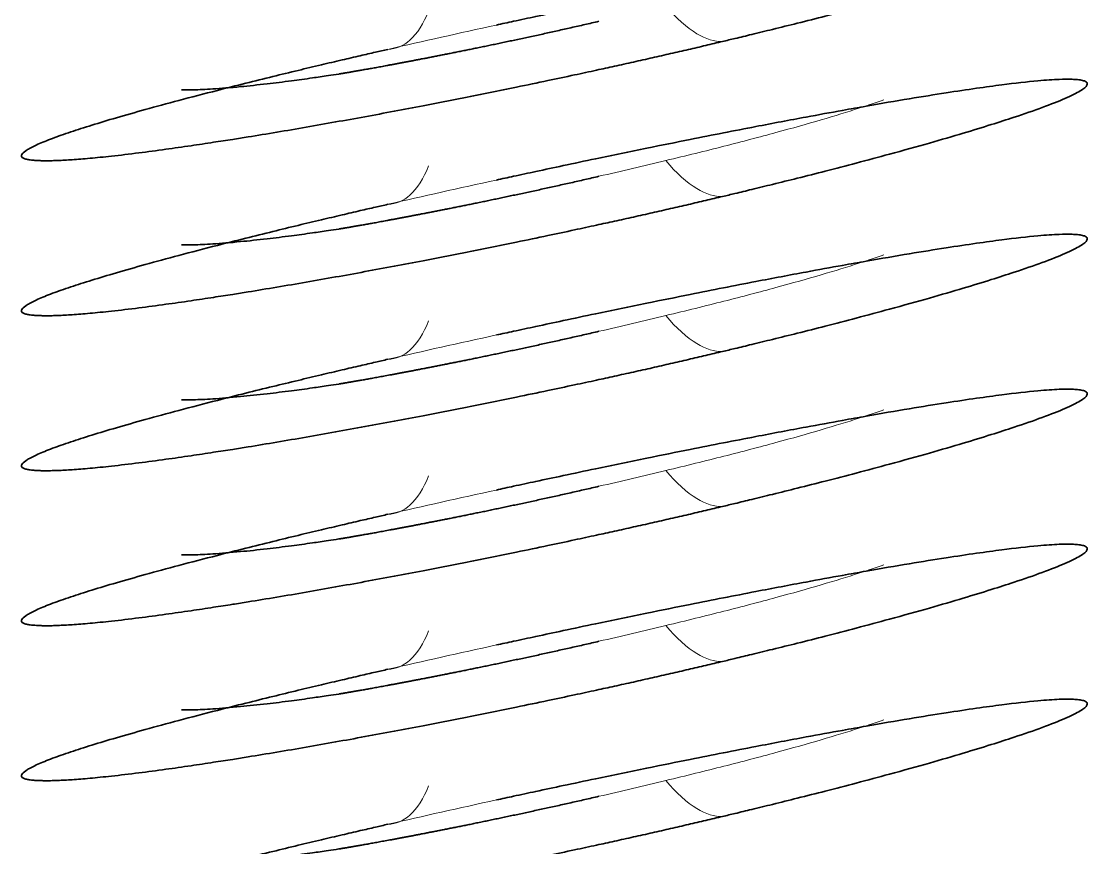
# Model space of a CAD drawing. Header units: inches. Extents: x -1096 to 3103, y -191 to 3207.
# Drawn here: x 1782.346 to 1783.921, y 3179.882 to 3181.102 of the extents above; entities that cross this region are included whole.
import ezdxf

# ---------------------------------------------------------------- set-up
doc = ezdxf.new("R2010")
doc.units = ezdxf.units.IN

msp = doc.modelspace()

# ---------------------------------------------------------------- linework, layer by layer
at = {"lineweight": 35}
for points, knots in [([(1783.382, 3181.0724), (1783.3881, 3181.0739), (1783.4025, 3181.0773), (1783.4272, 3181.0833), (1783.4581, 3181.0908), (1783.4945, 3181.0999), (1783.536, 3181.1104), (1783.5817, 3181.1223), (1783.6338, 3181.1362), (1783.6872, 3181.1511), (1783.7371, 3181.1656), (1783.7784, 3181.1783), (1783.8184, 3181.1912), (1783.8565, 3181.2044), (1783.8899, 3181.2176), (1783.9087, 3181.2269), (1783.9194, 3181.2345), (1783.922, 3181.2392), (1783.9183, 3181.2426), (1783.9125, 3181.2443), (1783.9049, 3181.2452), (1783.8947, 3181.2458), (1783.8778, 3181.2456), (1783.8459, 3181.2433), (1783.8039, 3181.2386), (1783.7569, 3181.2323), (1783.7116, 3181.2255), (1783.6574, 3181.2168), (1783.6052, 3181.2078), (1783.5538, 3181.1986), (1783.5001, 3181.1888), (1783.4256, 3181.1747), (1783.3464, 3181.1592), (1783.2669, 3181.1431), (1783.2039, 3181.1301), (1783.1491, 3181.1185), (1783.1086, 3181.1099), (1783.0757, 3181.1028), (1783.0563, 3181.0986), (1783.0478, 3181.0967)], [0, 0, 0, 0, 0.00838, 0.019828, 0.034311, 0.051779, 0.07223, 0.095696, 0.122213, 0.156817, 0.188919, 0.218495, 0.245511, 0.285003, 0.326851, 0.370915, 0.392493, 0.433838, 0.457227, 0.478268, 0.49699, 0.512576, 0.538783, 0.575717, 0.623427, 0.651319, 0.681697, 0.714579, 0.749997, 0.768411, 0.795415, 0.831012, 0.875167, 0.903589, 0.936491, 0.95725, 0.97475, 0.989001, 1, 1, 1, 1]), ([(1783.1994, 3181.1022), (1783.1959, 3181.1014), (1783.1889, 3181.0998), (1783.1785, 3181.0974), (1783.1683, 3181.095), (1783.1581, 3181.0928), (1783.1481, 3181.0905), (1783.1382, 3181.0883), (1783.1285, 3181.0861), (1783.1188, 3181.084), (1783.1094, 3181.0819), (1783.1, 3181.0799), (1783.0908, 3181.0779), (1783.0818, 3181.076), (1783.0729, 3181.0741), (1783.0641, 3181.0722), (1783.0555, 3181.0704), (1783.0471, 3181.0686), (1783.0388, 3181.0669), (1783.0307, 3181.0652), (1783.0227, 3181.0636), (1783.0148, 3181.062), (1783.0072, 3181.0604), (1782.9997, 3181.0589), (1782.9923, 3181.0574), (1782.9851, 3181.0559), (1782.978, 3181.0545), (1782.9711, 3181.0532), (1782.9644, 3181.0518), (1782.9578, 3181.0505), (1782.9514, 3181.0493), (1782.9451, 3181.048), (1782.939, 3181.0469), (1782.933, 3181.0457), (1782.9272, 3181.0446), (1782.9216, 3181.0435), (1782.916, 3181.0425), (1782.9107, 3181.0414), (1782.9055, 3181.0405), (1782.9004, 3181.0395), (1782.8955, 3181.0386), (1782.8907, 3181.0377), (1782.8861, 3181.0368), (1782.8816, 3181.036), (1782.8773, 3181.0352), (1782.8731, 3181.0345), (1782.8691, 3181.0337), (1782.8652, 3181.033), (1782.8614, 3181.0323), (1782.8578, 3181.0317), (1782.8543, 3181.0311), (1782.8509, 3181.0305), (1782.8477, 3181.0299), (1782.8446, 3181.0294), (1782.8417, 3181.0288), (1782.8389, 3181.0284), (1782.8362, 3181.0279), (1782.8336, 3181.0274), (1782.8312, 3181.027), (1782.8289, 3181.0266), (1782.8267, 3181.0263), (1782.8247, 3181.0259), (1782.8228, 3181.0256), (1782.821, 3181.0253), (1782.8193, 3181.025), (1782.8178, 3181.0248), (1782.8163, 3181.0246), (1782.8102, 3181.0236), (1782.7966, 3181.0215), (1782.773, 3181.0181), (1782.7423, 3181.0139), (1782.7061, 3181.0094), (1782.6657, 3181.0051), (1782.6288, 3181.0022), (1782.6004, 3181.0008), (1782.5877, 3181.0009), (1782.5828, 3181.001), (1782.5828, 3181.001)], [0, 0, 0, 0, 0.013064, 0.025952, 0.038665, 0.051206, 0.063574, 0.075773, 0.087801, 0.099661, 0.111352, 0.122875, 0.13423, 0.145418, 0.156439, 0.167292, 0.177978, 0.188497, 0.198849, 0.209034, 0.219051, 0.228901, 0.238583, 0.248097, 0.257443, 0.26662, 0.275628, 0.284468, 0.293138, 0.301638, 0.309968, 0.318128, 0.326118, 0.333936, 0.341584, 0.34906, 0.356365, 0.363498, 0.370459, 0.377248, 0.383864, 0.390308, 0.396578, 0.402676, 0.408601, 0.414353, 0.419931, 0.425336, 0.430567, 0.435624, 0.440507, 0.445217, 0.449752, 0.454114, 0.458301, 0.462314, 0.466153, 0.469818, 0.473308, 0.476624, 0.479766, 0.482733, 0.485526, 0.488145, 0.490589, 0.492859, 0.494955, 0.496876, 0.51988, 0.556391, 0.606312, 0.669486, 0.745734, 0.841898, 0.92668, 0.999992, 1, 1, 1, 1]), ([(1783.2221, 3181.0358), (1783.2269, 3181.0368), (1783.2363, 3181.0389), (1783.2504, 3181.0421), (1783.2644, 3181.0452), (1783.2782, 3181.0483), (1783.2917, 3181.0514), (1783.3052, 3181.0545), (1783.3184, 3181.0575), (1783.3315, 3181.0605), (1783.3444, 3181.0635), (1783.3571, 3181.0665), (1783.3696, 3181.0695), (1783.3779, 3181.0714), (1783.382, 3181.0724)], [0, 0, 0, 0, 0.087726, 0.174597, 0.26064, 0.345882, 0.430348, 0.514063, 0.597044, 0.679271, 0.760709, 0.841329, 0.921101, 1, 1, 1, 1]), ([(1782.8875, 3181.0608), (1782.8814, 3181.0595), (1782.8678, 3181.0563), (1782.8453, 3181.0511), (1782.8185, 3181.0448), (1782.7878, 3181.0376), (1782.7536, 3181.0294), (1782.7161, 3181.0203), (1782.6761, 3181.0104), (1782.629, 3180.9985), (1782.5787, 3180.9854), (1782.529, 3180.9719), (1782.4863, 3180.9598), (1782.4496, 3180.9487), (1782.4179, 3180.9386), (1782.3909, 3180.929), (1782.3691, 3180.9202), (1782.3544, 3180.9126), (1782.347, 3180.9068), (1782.3457, 3180.9027), (1782.3485, 3180.9001), (1782.3532, 3180.8984), (1782.3584, 3180.8975), (1782.3627, 3180.8971), (1782.3667, 3180.8968), (1782.3709, 3180.8965), (1782.3768, 3180.8963), (1782.3836, 3180.8962), (1782.3914, 3180.8963), (1782.4002, 3180.8966), (1782.4102, 3180.8971), (1782.4213, 3180.8977), (1782.4338, 3180.8987), (1782.4476, 3180.8998), (1782.4627, 3180.9013), (1782.4859, 3180.9037), (1782.5175, 3180.9075), (1782.5573, 3180.9128), (1782.5945, 3180.9181), (1782.6278, 3180.9231), (1782.6561, 3180.9275), (1782.6871, 3180.9324), (1782.723, 3180.9383), (1782.7662, 3180.9457), (1782.8096, 3180.9534), (1782.8531, 3180.9612), (1782.8963, 3180.9692), (1782.9449, 3180.9785), (1783.0051, 3180.9902), (1783.0668, 3181.0027), (1783.1216, 3181.0141), (1783.161, 3181.0225), (1783.1938, 3181.0296), (1783.2134, 3181.0339), (1783.2221, 3181.0358)], [0, 0, 0, 0, 0.008312, 0.018718, 0.031215, 0.045793, 0.062447, 0.081166, 0.101965, 0.12488, 0.158032, 0.189933, 0.220552, 0.249847, 0.279081, 0.309902, 0.342245, 0.37604, 0.40723, 0.433936, 0.456243, 0.474204, 0.487831, 0.49712, 0.502069, 0.511588, 0.521488, 0.53177, 0.542435, 0.553485, 0.564918, 0.576737, 0.588939, 0.601522, 0.614485, 0.627837, 0.657455, 0.683638, 0.706353, 0.725554, 0.7412, 0.75326, 0.775273, 0.796753, 0.817681, 0.838042, 0.857822, 0.877012, 0.903556, 0.937505, 0.957454, 0.974506, 0.988684, 1, 1, 1, 1]), ([(1783.382, 3180.8435), (1783.3881, 3180.8449), (1783.4025, 3180.8484), (1783.4272, 3180.8543), (1783.4581, 3180.8619), (1783.4945, 3180.8709), (1783.536, 3180.8814), (1783.5817, 3180.8933), (1783.6338, 3180.9073), (1783.6872, 3180.9221), (1783.7371, 3180.9367), (1783.7784, 3180.9494), (1783.8184, 3180.9622), (1783.8565, 3180.9755), (1783.8899, 3180.9887), (1783.9087, 3180.998), (1783.9194, 3181.0055), (1783.922, 3181.0103), (1783.9183, 3181.0136), (1783.9125, 3181.0154), (1783.9049, 3181.0163), (1783.8947, 3181.0168), (1783.8778, 3181.0167), (1783.8459, 3181.0144), (1783.8039, 3181.0097), (1783.7569, 3181.0033), (1783.7116, 3180.9966), (1783.6574, 3180.9878), (1783.6052, 3180.9789), (1783.5538, 3180.9697), (1783.5001, 3180.9599), (1783.4256, 3180.9458), (1783.3464, 3180.9302), (1783.2669, 3180.9142), (1783.2039, 3180.9012), (1783.1491, 3180.8896), (1783.1086, 3180.8809), (1783.0757, 3180.8738), (1783.0563, 3180.8696), (1783.0478, 3180.8678)], [0, 0, 0, 0, 0.00838, 0.019828, 0.034311, 0.051779, 0.07223, 0.095696, 0.122213, 0.156817, 0.188919, 0.218495, 0.245511, 0.285003, 0.326851, 0.370915, 0.392493, 0.433838, 0.457227, 0.478268, 0.49699, 0.512576, 0.538783, 0.575717, 0.623427, 0.651319, 0.681697, 0.714579, 0.749997, 0.768411, 0.795415, 0.831012, 0.875167, 0.903589, 0.936491, 0.95725, 0.97475, 0.989001, 1, 1, 1, 1]), ([(1783.1994, 3180.8733), (1783.1959, 3180.8724), (1783.1889, 3180.8708), (1783.1785, 3180.8685), (1783.1683, 3180.8661), (1783.1581, 3180.8638), (1783.1481, 3180.8616), (1783.1382, 3180.8594), (1783.1285, 3180.8572), (1783.1188, 3180.8551), (1783.1094, 3180.853), (1783.1, 3180.851), (1783.0908, 3180.849), (1783.0818, 3180.8471), (1783.0729, 3180.8452), (1783.0641, 3180.8433), (1783.0555, 3180.8415), (1783.0471, 3180.8397), (1783.0388, 3180.838), (1783.0307, 3180.8363), (1783.0227, 3180.8346), (1783.0148, 3180.833), (1783.0072, 3180.8315), (1782.9997, 3180.8299), (1782.9923, 3180.8285), (1782.9851, 3180.827), (1782.978, 3180.8256), (1782.9711, 3180.8242), (1782.9644, 3180.8229), (1782.9578, 3180.8216), (1782.9514, 3180.8203), (1782.9451, 3180.8191), (1782.939, 3180.8179), (1782.933, 3180.8168), (1782.9272, 3180.8157), (1782.9216, 3180.8146), (1782.916, 3180.8135), (1782.9107, 3180.8125), (1782.9055, 3180.8115), (1782.9004, 3180.8106), (1782.8955, 3180.8097), (1782.8907, 3180.8088), (1782.8861, 3180.8079), (1782.8816, 3180.8071), (1782.8773, 3180.8063), (1782.8731, 3180.8055), (1782.8691, 3180.8048), (1782.8652, 3180.8041), (1782.8614, 3180.8034), (1782.8578, 3180.8028), (1782.8543, 3180.8021), (1782.8509, 3180.8015), (1782.8477, 3180.801), (1782.8446, 3180.8004), (1782.8417, 3180.7999), (1782.8389, 3180.7994), (1782.8362, 3180.799), (1782.8336, 3180.7985), (1782.8312, 3180.7981), (1782.8289, 3180.7977), (1782.8267, 3180.7973), (1782.8247, 3180.797), (1782.8228, 3180.7967), (1782.821, 3180.7964), (1782.8193, 3180.7961), (1782.8178, 3180.7959), (1782.8163, 3180.7956), (1782.8102, 3180.7947), (1782.7966, 3180.7926), (1782.773, 3180.7892), (1782.7423, 3180.785), (1782.7061, 3180.7805), (1782.6657, 3180.7762), (1782.6288, 3180.7732), (1782.6004, 3180.7719), (1782.5877, 3180.7719), (1782.5828, 3180.7721), (1782.5828, 3180.7721)], [0, 0, 0, 0, 0.013064, 0.025952, 0.038665, 0.051206, 0.063574, 0.075773, 0.087801, 0.099661, 0.111352, 0.122875, 0.13423, 0.145418, 0.156439, 0.167292, 0.177978, 0.188497, 0.198849, 0.209034, 0.219051, 0.228901, 0.238583, 0.248097, 0.257443, 0.26662, 0.275628, 0.284468, 0.293138, 0.301638, 0.309968, 0.318128, 0.326118, 0.333936, 0.341584, 0.34906, 0.356365, 0.363498, 0.370459, 0.377248, 0.383864, 0.390308, 0.396578, 0.402676, 0.408601, 0.414353, 0.419931, 0.425336, 0.430567, 0.435624, 0.440507, 0.445217, 0.449752, 0.454114, 0.458301, 0.462314, 0.466153, 0.469818, 0.473308, 0.476624, 0.479766, 0.482733, 0.485526, 0.488145, 0.490589, 0.492859, 0.494955, 0.496876, 0.51988, 0.556391, 0.606312, 0.669486, 0.745734, 0.841898, 0.92668, 0.999992, 1, 1, 1, 1]), ([(1783.2221, 3180.8069), (1783.2269, 3180.8079), (1783.2363, 3180.81), (1783.2504, 3180.8131), (1783.2644, 3180.8163), (1783.2782, 3180.8194), (1783.2917, 3180.8225), (1783.3052, 3180.8255), (1783.3184, 3180.8286), (1783.3315, 3180.8316), (1783.3444, 3180.8346), (1783.3571, 3180.8376), (1783.3696, 3180.8405), (1783.3779, 3180.8425), (1783.382, 3180.8435)], [0, 0, 0, 0, 0.087726, 0.174597, 0.26064, 0.345882, 0.430348, 0.514063, 0.597044, 0.679271, 0.760709, 0.841329, 0.921101, 1, 1, 1, 1]), ([(1782.8875, 3180.8319), (1782.8814, 3180.8305), (1782.8678, 3180.8274), (1782.8453, 3180.8222), (1782.8185, 3180.8159), (1782.7878, 3180.8087), (1782.7536, 3180.8005), (1782.7161, 3180.7914), (1782.6761, 3180.7815), (1782.629, 3180.7696), (1782.5787, 3180.7565), (1782.529, 3180.743), (1782.4863, 3180.7308), (1782.4496, 3180.7198), (1782.4179, 3180.7096), (1782.3909, 3180.7001), (1782.3691, 3180.6913), (1782.3544, 3180.6837), (1782.347, 3180.6779), (1782.3457, 3180.6738), (1782.3485, 3180.6711), (1782.3532, 3180.6695), (1782.3584, 3180.6686), (1782.3627, 3180.6682), (1782.3667, 3180.6678), (1782.3709, 3180.6676), (1782.3768, 3180.6674), (1782.3836, 3180.6673), (1782.3914, 3180.6674), (1782.4002, 3180.6677), (1782.4102, 3180.6681), (1782.4213, 3180.6688), (1782.4338, 3180.6697), (1782.4476, 3180.6709), (1782.4627, 3180.6724), (1782.4859, 3180.6748), (1782.5175, 3180.6785), (1782.5573, 3180.6838), (1782.5945, 3180.6891), (1782.6278, 3180.6941), (1782.6561, 3180.6985), (1782.6871, 3180.7035), (1782.723, 3180.7094), (1782.7662, 3180.7168), (1782.8096, 3180.7244), (1782.8531, 3180.7323), (1782.8963, 3180.7403), (1782.9449, 3180.7495), (1783.0051, 3180.7613), (1783.0668, 3180.7738), (1783.1216, 3180.7852), (1783.161, 3180.7936), (1783.1938, 3180.8007), (1783.2134, 3180.805), (1783.2221, 3180.8069)], [0, 0, 0, 0, 0.008312, 0.018718, 0.031215, 0.045793, 0.062447, 0.081166, 0.101965, 0.12488, 0.158032, 0.189933, 0.220552, 0.249847, 0.279081, 0.309902, 0.342245, 0.37604, 0.40723, 0.433936, 0.456243, 0.474204, 0.487831, 0.49712, 0.502069, 0.511588, 0.521488, 0.53177, 0.542435, 0.553485, 0.564918, 0.576737, 0.588939, 0.601522, 0.614485, 0.627837, 0.657455, 0.683638, 0.706353, 0.725554, 0.7412, 0.75326, 0.775273, 0.796753, 0.817681, 0.838042, 0.857822, 0.877012, 0.903556, 0.937505, 0.957454, 0.974506, 0.988684, 1, 1, 1, 1]), ([(1783.382, 3180.6145), (1783.3881, 3180.616), (1783.4025, 3180.6194), (1783.4272, 3180.6254), (1783.4581, 3180.6329), (1783.4945, 3180.642), (1783.536, 3180.6525), (1783.5817, 3180.6644), (1783.6338, 3180.6784), (1783.6872, 3180.6932), (1783.7371, 3180.7078), (1783.7784, 3180.7204), (1783.8184, 3180.7333), (1783.8565, 3180.7465), (1783.8899, 3180.7597), (1783.9087, 3180.7691), (1783.9194, 3180.7766), (1783.922, 3180.7814), (1783.9183, 3180.7847), (1783.9125, 3180.7864), (1783.9049, 3180.7873), (1783.8947, 3180.7879), (1783.8778, 3180.7877), (1783.8459, 3180.7855), (1783.8039, 3180.7808), (1783.7569, 3180.7744), (1783.7116, 3180.7676), (1783.6574, 3180.7589), (1783.6052, 3180.7499), (1783.5538, 3180.7408), (1783.5001, 3180.731), (1783.4256, 3180.7169), (1783.3464, 3180.7013), (1783.2669, 3180.6852), (1783.2039, 3180.6722), (1783.1491, 3180.6607), (1783.1086, 3180.652), (1783.0757, 3180.6449), (1783.0563, 3180.6407), (1783.0478, 3180.6389)], [0, 0, 0, 0, 0.00838, 0.019828, 0.034311, 0.051779, 0.07223, 0.095696, 0.122213, 0.156817, 0.188919, 0.218495, 0.245511, 0.285003, 0.326851, 0.370915, 0.392493, 0.433838, 0.457227, 0.478268, 0.49699, 0.512576, 0.538783, 0.575717, 0.623427, 0.651319, 0.681697, 0.714579, 0.749997, 0.768411, 0.795415, 0.831012, 0.875167, 0.903589, 0.936491, 0.95725, 0.97475, 0.989001, 1, 1, 1, 1]), ([(1783.1994, 3180.6443), (1783.1959, 3180.6435), (1783.1889, 3180.6419), (1783.1785, 3180.6395), (1783.1683, 3180.6372), (1783.1581, 3180.6349), (1783.1481, 3180.6326), (1783.1382, 3180.6304), (1783.1285, 3180.6283), (1783.1188, 3180.6262), (1783.1094, 3180.6241), (1783.1, 3180.6221), (1783.0908, 3180.6201), (1783.0818, 3180.6181), (1783.0729, 3180.6162), (1783.0641, 3180.6144), (1783.0555, 3180.6126), (1783.0471, 3180.6108), (1783.0388, 3180.6091), (1783.0307, 3180.6074), (1783.0227, 3180.6057), (1783.0148, 3180.6041), (1783.0072, 3180.6025), (1782.9997, 3180.601), (1782.9923, 3180.5995), (1782.9851, 3180.5981), (1782.978, 3180.5967), (1782.9711, 3180.5953), (1782.9644, 3180.594), (1782.9578, 3180.5927), (1782.9514, 3180.5914), (1782.9451, 3180.5902), (1782.939, 3180.589), (1782.933, 3180.5878), (1782.9272, 3180.5867), (1782.9216, 3180.5856), (1782.916, 3180.5846), (1782.9107, 3180.5836), (1782.9055, 3180.5826), (1782.9004, 3180.5816), (1782.8955, 3180.5807), (1782.8907, 3180.5798), (1782.8861, 3180.579), (1782.8816, 3180.5782), (1782.8773, 3180.5774), (1782.8731, 3180.5766), (1782.8691, 3180.5759), (1782.8652, 3180.5752), (1782.8614, 3180.5745), (1782.8578, 3180.5738), (1782.8543, 3180.5732), (1782.8509, 3180.5726), (1782.8477, 3180.572), (1782.8446, 3180.5715), (1782.8417, 3180.571), (1782.8389, 3180.5705), (1782.8362, 3180.57), (1782.8336, 3180.5696), (1782.8312, 3180.5692), (1782.8289, 3180.5688), (1782.8267, 3180.5684), (1782.8247, 3180.5681), (1782.8228, 3180.5677), (1782.821, 3180.5674), (1782.8193, 3180.5672), (1782.8178, 3180.5669), (1782.8163, 3180.5667), (1782.8102, 3180.5657), (1782.7966, 3180.5637), (1782.773, 3180.5602), (1782.7423, 3180.5561), (1782.7061, 3180.5516), (1782.6657, 3180.5473), (1782.6288, 3180.5443), (1782.6004, 3180.543), (1782.5877, 3180.543), (1782.5828, 3180.5431), (1782.5828, 3180.5431)], [0, 0, 0, 0, 0.013064, 0.025952, 0.038665, 0.051206, 0.063574, 0.075773, 0.087801, 0.099661, 0.111352, 0.122875, 0.13423, 0.145418, 0.156439, 0.167292, 0.177978, 0.188497, 0.198849, 0.209034, 0.219051, 0.228901, 0.238583, 0.248097, 0.257443, 0.26662, 0.275628, 0.284468, 0.293138, 0.301638, 0.309968, 0.318128, 0.326118, 0.333936, 0.341584, 0.34906, 0.356365, 0.363498, 0.370459, 0.377248, 0.383864, 0.390308, 0.396578, 0.402676, 0.408601, 0.414353, 0.419931, 0.425336, 0.430567, 0.435624, 0.440507, 0.445217, 0.449752, 0.454114, 0.458301, 0.462314, 0.466153, 0.469818, 0.473308, 0.476624, 0.479766, 0.482733, 0.485526, 0.488145, 0.490589, 0.492859, 0.494955, 0.496876, 0.51988, 0.556391, 0.606312, 0.669486, 0.745734, 0.841898, 0.92668, 0.999992, 1, 1, 1, 1]), ([(1783.2221, 3180.5779), (1783.2269, 3180.579), (1783.2363, 3180.5811), (1783.2504, 3180.5842), (1783.2644, 3180.5873), (1783.2782, 3180.5904), (1783.2917, 3180.5935), (1783.3052, 3180.5966), (1783.3184, 3180.5996), (1783.3315, 3180.6027), (1783.3444, 3180.6057), (1783.3571, 3180.6087), (1783.3696, 3180.6116), (1783.3779, 3180.6136), (1783.382, 3180.6145)], [0, 0, 0, 0, 0.087726, 0.174597, 0.26064, 0.345882, 0.430348, 0.514063, 0.597044, 0.679271, 0.760709, 0.841329, 0.921101, 1, 1, 1, 1]), ([(1782.8875, 3180.603), (1782.8814, 3180.6016), (1782.8678, 3180.5984), (1782.8453, 3180.5932), (1782.8185, 3180.587), (1782.7878, 3180.5797), (1782.7536, 3180.5715), (1782.7161, 3180.5625), (1782.6761, 3180.5526), (1782.629, 3180.5407), (1782.5787, 3180.5275), (1782.529, 3180.5141), (1782.4863, 3180.5019), (1782.4496, 3180.4909), (1782.4179, 3180.4807), (1782.3909, 3180.4712), (1782.3691, 3180.4623), (1782.3544, 3180.4548), (1782.347, 3180.4489), (1782.3457, 3180.4448), (1782.3485, 3180.4422), (1782.3532, 3180.4406), (1782.3584, 3180.4397), (1782.3627, 3180.4392), (1782.3667, 3180.4389), (1782.3709, 3180.4386), (1782.3768, 3180.4384), (1782.3836, 3180.4384), (1782.3914, 3180.4385), (1782.4002, 3180.4387), (1782.4102, 3180.4392), (1782.4213, 3180.4399), (1782.4338, 3180.4408), (1782.4476, 3180.442), (1782.4627, 3180.4434), (1782.4859, 3180.4459), (1782.5175, 3180.4496), (1782.5573, 3180.4549), (1782.5945, 3180.4602), (1782.6278, 3180.4652), (1782.6561, 3180.4696), (1782.6871, 3180.4745), (1782.723, 3180.4805), (1782.7662, 3180.4879), (1782.8096, 3180.4955), (1782.8531, 3180.5034), (1782.8963, 3180.5114), (1782.9449, 3180.5206), (1783.0051, 3180.5324), (1783.0668, 3180.5449), (1783.1216, 3180.5563), (1783.161, 3180.5647), (1783.1938, 3180.5717), (1783.2134, 3180.576), (1783.2221, 3180.5779)], [0, 0, 0, 0, 0.008312, 0.018718, 0.031215, 0.045793, 0.062447, 0.081166, 0.101965, 0.12488, 0.158032, 0.189933, 0.220552, 0.249847, 0.279081, 0.309902, 0.342245, 0.37604, 0.40723, 0.433936, 0.456243, 0.474204, 0.487831, 0.49712, 0.502069, 0.511588, 0.521488, 0.53177, 0.542435, 0.553485, 0.564918, 0.576737, 0.588939, 0.601522, 0.614485, 0.627837, 0.657455, 0.683638, 0.706353, 0.725554, 0.7412, 0.75326, 0.775273, 0.796753, 0.817681, 0.838042, 0.857822, 0.877012, 0.903556, 0.937505, 0.957454, 0.974506, 0.988684, 1, 1, 1, 1]), ([(1783.382, 3180.3856), (1783.3881, 3180.3871), (1783.4025, 3180.3905), (1783.4272, 3180.3965), (1783.4581, 3180.404), (1783.4945, 3180.4131), (1783.536, 3180.4236), (1783.5817, 3180.4355), (1783.6338, 3180.4494), (1783.6872, 3180.4643), (1783.7371, 3180.4788), (1783.7784, 3180.4915), (1783.8184, 3180.5044), (1783.8565, 3180.5176), (1783.8899, 3180.5308), (1783.9087, 3180.5401), (1783.9194, 3180.5477), (1783.922, 3180.5525), (1783.9183, 3180.5558), (1783.9125, 3180.5575), (1783.9049, 3180.5584), (1783.8947, 3180.559), (1783.8778, 3180.5588), (1783.8459, 3180.5565), (1783.8039, 3180.5518), (1783.7569, 3180.5455), (1783.7116, 3180.5387), (1783.6574, 3180.53), (1783.6052, 3180.521), (1783.5538, 3180.5118), (1783.5001, 3180.502), (1783.4256, 3180.4879), (1783.3464, 3180.4724), (1783.2669, 3180.4563), (1783.2039, 3180.4433), (1783.1491, 3180.4317), (1783.1086, 3180.4231), (1783.0757, 3180.416), (1783.0563, 3180.4118), (1783.0478, 3180.4099)], [0, 0, 0, 0, 0.00838, 0.019828, 0.034311, 0.051779, 0.07223, 0.095696, 0.122213, 0.156817, 0.188919, 0.218495, 0.245511, 0.285003, 0.326851, 0.370915, 0.392493, 0.433838, 0.457227, 0.478268, 0.49699, 0.512576, 0.538783, 0.575717, 0.623427, 0.651319, 0.681697, 0.714579, 0.749997, 0.768411, 0.795415, 0.831012, 0.875167, 0.903589, 0.936491, 0.95725, 0.97475, 0.989001, 1, 1, 1, 1]), ([(1783.1994, 3180.4154), (1783.1959, 3180.4146), (1783.1889, 3180.413), (1783.1785, 3180.4106), (1783.1683, 3180.4083), (1783.1581, 3180.406), (1783.1481, 3180.4037), (1783.1382, 3180.4015), (1783.1285, 3180.3993), (1783.1188, 3180.3972), (1783.1094, 3180.3952), (1783.1, 3180.3931), (1783.0908, 3180.3911), (1783.0818, 3180.3892), (1783.0729, 3180.3873), (1783.0641, 3180.3854), (1783.0555, 3180.3836), (1783.0471, 3180.3819), (1783.0388, 3180.3801), (1783.0307, 3180.3784), (1783.0227, 3180.3768), (1783.0148, 3180.3752), (1783.0072, 3180.3736), (1782.9997, 3180.3721), (1782.9923, 3180.3706), (1782.9851, 3180.3691), (1782.978, 3180.3677), (1782.9711, 3180.3664), (1782.9644, 3180.365), (1782.9578, 3180.3637), (1782.9514, 3180.3625), (1782.9451, 3180.3613), (1782.939, 3180.3601), (1782.933, 3180.3589), (1782.9272, 3180.3578), (1782.9216, 3180.3567), (1782.916, 3180.3557), (1782.9107, 3180.3546), (1782.9055, 3180.3537), (1782.9004, 3180.3527), (1782.8955, 3180.3518), (1782.8907, 3180.3509), (1782.8861, 3180.3501), (1782.8816, 3180.3492), (1782.8773, 3180.3484), (1782.8731, 3180.3477), (1782.8691, 3180.3469), (1782.8652, 3180.3462), (1782.8614, 3180.3455), (1782.8578, 3180.3449), (1782.8543, 3180.3443), (1782.8509, 3180.3437), (1782.8477, 3180.3431), (1782.8446, 3180.3426), (1782.8417, 3180.342), (1782.8389, 3180.3416), (1782.8362, 3180.3411), (1782.8336, 3180.3407), (1782.8312, 3180.3402), (1782.8289, 3180.3398), (1782.8267, 3180.3395), (1782.8247, 3180.3391), (1782.8228, 3180.3388), (1782.821, 3180.3385), (1782.8193, 3180.3382), (1782.8178, 3180.338), (1782.8163, 3180.3378), (1782.8102, 3180.3368), (1782.7966, 3180.3347), (1782.773, 3180.3313), (1782.7423, 3180.3271), (1782.7061, 3180.3226), (1782.6657, 3180.3183), (1782.6288, 3180.3154), (1782.6004, 3180.314), (1782.5877, 3180.3141), (1782.5828, 3180.3142), (1782.5828, 3180.3142)], [0, 0, 0, 0, 0.013064, 0.025952, 0.038665, 0.051206, 0.063574, 0.075773, 0.087801, 0.099661, 0.111352, 0.122875, 0.13423, 0.145418, 0.156439, 0.167292, 0.177978, 0.188497, 0.198849, 0.209034, 0.219051, 0.228901, 0.238583, 0.248097, 0.257443, 0.26662, 0.275628, 0.284468, 0.293138, 0.301638, 0.309968, 0.318128, 0.326118, 0.333936, 0.341584, 0.34906, 0.356365, 0.363498, 0.370459, 0.377248, 0.383864, 0.390308, 0.396578, 0.402676, 0.408601, 0.414353, 0.419931, 0.425336, 0.430567, 0.435624, 0.440507, 0.445217, 0.449752, 0.454114, 0.458301, 0.462314, 0.466153, 0.469818, 0.473308, 0.476624, 0.479766, 0.482733, 0.485526, 0.488145, 0.490589, 0.492859, 0.494955, 0.496876, 0.51988, 0.556391, 0.606312, 0.669486, 0.745734, 0.841898, 0.92668, 0.999992, 1, 1, 1, 1]), ([(1783.2221, 3180.349), (1783.2269, 3180.35), (1783.2363, 3180.3521), (1783.2504, 3180.3553), (1783.2644, 3180.3584), (1783.2782, 3180.3615), (1783.2917, 3180.3646), (1783.3052, 3180.3677), (1783.3184, 3180.3707), (1783.3315, 3180.3737), (1783.3444, 3180.3767), (1783.3571, 3180.3797), (1783.3696, 3180.3827), (1783.3779, 3180.3846), (1783.382, 3180.3856)], [0, 0, 0, 0, 0.087726, 0.174597, 0.26064, 0.345882, 0.430348, 0.514063, 0.597044, 0.679271, 0.760709, 0.841329, 0.921101, 1, 1, 1, 1]), ([(1782.8875, 3180.374), (1782.8814, 3180.3727), (1782.8678, 3180.3695), (1782.8453, 3180.3643), (1782.8185, 3180.358), (1782.7878, 3180.3508), (1782.7536, 3180.3426), (1782.7161, 3180.3335), (1782.6761, 3180.3236), (1782.629, 3180.3117), (1782.5787, 3180.2986), (1782.529, 3180.2851), (1782.4863, 3180.273), (1782.4496, 3180.2619), (1782.4179, 3180.2518), (1782.3909, 3180.2422), (1782.3691, 3180.2334), (1782.3544, 3180.2258), (1782.347, 3180.22), (1782.3457, 3180.2159), (1782.3485, 3180.2133), (1782.3532, 3180.2116), (1782.3584, 3180.2107), (1782.3627, 3180.2103), (1782.3667, 3180.21), (1782.3709, 3180.2097), (1782.3768, 3180.2095), (1782.3836, 3180.2094), (1782.3914, 3180.2095), (1782.4002, 3180.2098), (1782.4102, 3180.2103), (1782.4213, 3180.2109), (1782.4338, 3180.2119), (1782.4476, 3180.2131), (1782.4627, 3180.2145), (1782.4859, 3180.2169), (1782.5175, 3180.2207), (1782.5573, 3180.226), (1782.5945, 3180.2313), (1782.6278, 3180.2363), (1782.6561, 3180.2407), (1782.6871, 3180.2456), (1782.723, 3180.2515), (1782.7662, 3180.2589), (1782.8096, 3180.2666), (1782.8531, 3180.2744), (1782.8963, 3180.2824), (1782.9449, 3180.2917), (1783.0051, 3180.3034), (1783.0668, 3180.3159), (1783.1216, 3180.3273), (1783.161, 3180.3357), (1783.1938, 3180.3428), (1783.2134, 3180.3471), (1783.2221, 3180.349)], [0, 0, 0, 0, 0.008312, 0.018718, 0.031215, 0.045793, 0.062447, 0.081166, 0.101965, 0.12488, 0.158032, 0.189933, 0.220552, 0.249847, 0.279081, 0.309902, 0.342245, 0.37604, 0.40723, 0.433936, 0.456243, 0.474204, 0.487831, 0.49712, 0.502069, 0.511588, 0.521488, 0.53177, 0.542435, 0.553485, 0.564918, 0.576737, 0.588939, 0.601522, 0.614485, 0.627837, 0.657455, 0.683638, 0.706353, 0.725554, 0.7412, 0.75326, 0.775273, 0.796753, 0.817681, 0.838042, 0.857822, 0.877012, 0.903556, 0.937505, 0.957454, 0.974506, 0.988684, 1, 1, 1, 1]), ([(1783.382, 3180.1567), (1783.3881, 3180.1581), (1783.4025, 3180.1616), (1783.4272, 3180.1675), (1783.4581, 3180.1751), (1783.4945, 3180.1841), (1783.536, 3180.1946), (1783.5817, 3180.2065), (1783.6338, 3180.2205), (1783.6872, 3180.2353), (1783.7371, 3180.2499), (1783.7784, 3180.2626), (1783.8184, 3180.2754), (1783.8565, 3180.2887), (1783.8899, 3180.3019), (1783.9087, 3180.3112), (1783.9194, 3180.3187), (1783.922, 3180.3235), (1783.9183, 3180.3268), (1783.9125, 3180.3286), (1783.9049, 3180.3295), (1783.8947, 3180.33), (1783.8778, 3180.3299), (1783.8459, 3180.3276), (1783.8039, 3180.3229), (1783.7569, 3180.3165), (1783.7116, 3180.3098), (1783.6574, 3180.301), (1783.6052, 3180.2921), (1783.5538, 3180.2829), (1783.5001, 3180.2731), (1783.4256, 3180.259), (1783.3464, 3180.2434), (1783.2669, 3180.2274), (1783.2039, 3180.2144), (1783.1491, 3180.2028), (1783.1086, 3180.1941), (1783.0757, 3180.187), (1783.0563, 3180.1828), (1783.0478, 3180.181)], [0, 0, 0, 0, 0.00838, 0.019828, 0.034311, 0.051779, 0.07223, 0.095696, 0.122213, 0.156817, 0.188919, 0.218495, 0.245511, 0.285003, 0.326851, 0.370915, 0.392493, 0.433838, 0.457227, 0.478268, 0.49699, 0.512576, 0.538783, 0.575717, 0.623427, 0.651319, 0.681697, 0.714579, 0.749997, 0.768411, 0.795415, 0.831012, 0.875167, 0.903589, 0.936491, 0.95725, 0.97475, 0.989001, 1, 1, 1, 1]), ([(1783.1994, 3180.1865), (1783.1959, 3180.1856), (1783.1889, 3180.184), (1783.1785, 3180.1817), (1783.1683, 3180.1793), (1783.1581, 3180.177), (1783.1481, 3180.1748), (1783.1382, 3180.1726), (1783.1285, 3180.1704), (1783.1188, 3180.1683), (1783.1094, 3180.1662), (1783.1, 3180.1642), (1783.0908, 3180.1622), (1783.0818, 3180.1603), (1783.0729, 3180.1584), (1783.0641, 3180.1565), (1783.0555, 3180.1547), (1783.0471, 3180.1529), (1783.0388, 3180.1512), (1783.0307, 3180.1495), (1783.0227, 3180.1479), (1783.0148, 3180.1462), (1783.0072, 3180.1447), (1782.9997, 3180.1432), (1782.9923, 3180.1417), (1782.9851, 3180.1402), (1782.978, 3180.1388), (1782.9711, 3180.1374), (1782.9644, 3180.1361), (1782.9578, 3180.1348), (1782.9514, 3180.1335), (1782.9451, 3180.1323), (1782.939, 3180.1311), (1782.933, 3180.13), (1782.9272, 3180.1289), (1782.9216, 3180.1278), (1782.916, 3180.1267), (1782.9107, 3180.1257), (1782.9055, 3180.1247), (1782.9004, 3180.1238), (1782.8955, 3180.1229), (1782.8907, 3180.122), (1782.8861, 3180.1211), (1782.8816, 3180.1203), (1782.8773, 3180.1195), (1782.8731, 3180.1187), (1782.8691, 3180.118), (1782.8652, 3180.1173), (1782.8614, 3180.1166), (1782.8578, 3180.116), (1782.8543, 3180.1153), (1782.8509, 3180.1147), (1782.8477, 3180.1142), (1782.8446, 3180.1136), (1782.8417, 3180.1131), (1782.8389, 3180.1126), (1782.8362, 3180.1122), (1782.8336, 3180.1117), (1782.8312, 3180.1113), (1782.8289, 3180.1109), (1782.8267, 3180.1105), (1782.8247, 3180.1102), (1782.8228, 3180.1099), (1782.821, 3180.1096), (1782.8193, 3180.1093), (1782.8178, 3180.1091), (1782.8163, 3180.1088), (1782.8102, 3180.1079), (1782.7966, 3180.1058), (1782.773, 3180.1024), (1782.7423, 3180.0982), (1782.7061, 3180.0937), (1782.6657, 3180.0894), (1782.6288, 3180.0864), (1782.6004, 3180.0851), (1782.5877, 3180.0851), (1782.5828, 3180.0853), (1782.5828, 3180.0853)], [0, 0, 0, 0, 0.013064, 0.025952, 0.038665, 0.051206, 0.063574, 0.075773, 0.087801, 0.099661, 0.111352, 0.122875, 0.13423, 0.145418, 0.156439, 0.167292, 0.177978, 0.188497, 0.198849, 0.209034, 0.219051, 0.228901, 0.238583, 0.248097, 0.257443, 0.26662, 0.275628, 0.284468, 0.293138, 0.301638, 0.309968, 0.318128, 0.326118, 0.333936, 0.341584, 0.34906, 0.356365, 0.363498, 0.370459, 0.377248, 0.383864, 0.390308, 0.396578, 0.402676, 0.408601, 0.414353, 0.419931, 0.425336, 0.430567, 0.435624, 0.440507, 0.445217, 0.449752, 0.454114, 0.458301, 0.462314, 0.466153, 0.469818, 0.473308, 0.476624, 0.479766, 0.482733, 0.485526, 0.488145, 0.490589, 0.492859, 0.494955, 0.496876, 0.51988, 0.556391, 0.606312, 0.669486, 0.745734, 0.841898, 0.92668, 0.999992, 1, 1, 1, 1]), ([(1783.2221, 3180.1201), (1783.2269, 3180.1211), (1783.2363, 3180.1232), (1783.2504, 3180.1263), (1783.2644, 3180.1295), (1783.2782, 3180.1326), (1783.2917, 3180.1357), (1783.3052, 3180.1387), (1783.3184, 3180.1418), (1783.3315, 3180.1448), (1783.3444, 3180.1478), (1783.3571, 3180.1508), (1783.3696, 3180.1537), (1783.3779, 3180.1557), (1783.382, 3180.1567)], [0, 0, 0, 0, 0.087726, 0.174597, 0.26064, 0.345882, 0.430348, 0.514063, 0.597044, 0.679271, 0.760709, 0.841329, 0.921101, 1, 1, 1, 1]), ([(1782.8875, 3180.1451), (1782.8814, 3180.1437), (1782.8678, 3180.1406), (1782.8453, 3180.1354), (1782.8185, 3180.1291), (1782.7878, 3180.1219), (1782.7536, 3180.1137), (1782.7161, 3180.1046), (1782.6761, 3180.0947), (1782.629, 3180.0828), (1782.5787, 3180.0697), (1782.529, 3180.0562), (1782.4863, 3180.044), (1782.4496, 3180.033), (1782.4179, 3180.0228), (1782.3909, 3180.0133), (1782.3691, 3180.0045), (1782.3544, 3179.9969), (1782.347, 3179.9911), (1782.3457, 3179.987), (1782.3485, 3179.9843), (1782.3532, 3179.9827), (1782.3584, 3179.9818), (1782.3627, 3179.9814), (1782.3667, 3179.981), (1782.3709, 3179.9808), (1782.3768, 3179.9806), (1782.3836, 3179.9805), (1782.3914, 3179.9806), (1782.4002, 3179.9809), (1782.4102, 3179.9813), (1782.4213, 3179.982), (1782.4338, 3179.9829), (1782.4476, 3179.9841), (1782.4627, 3179.9856), (1782.4859, 3179.988), (1782.5175, 3179.9918), (1782.5573, 3179.997), (1782.5945, 3180.0023), (1782.6278, 3180.0073), (1782.6561, 3180.0117), (1782.6871, 3180.0167), (1782.723, 3180.0226), (1782.7662, 3180.03), (1782.8096, 3180.0376), (1782.8531, 3180.0455), (1782.8963, 3180.0535), (1782.9449, 3180.0627), (1783.0051, 3180.0745), (1783.0668, 3180.087), (1783.1216, 3180.0984), (1783.161, 3180.1068), (1783.1938, 3180.1139), (1783.2134, 3180.1182), (1783.2221, 3180.1201)], [0, 0, 0, 0, 0.008312, 0.018718, 0.031215, 0.045793, 0.062447, 0.081166, 0.101965, 0.12488, 0.158032, 0.189933, 0.220552, 0.249847, 0.279081, 0.309902, 0.342245, 0.37604, 0.40723, 0.433936, 0.456243, 0.474204, 0.487831, 0.49712, 0.502069, 0.511588, 0.521488, 0.53177, 0.542435, 0.553485, 0.564918, 0.576737, 0.588939, 0.601522, 0.614485, 0.627837, 0.657455, 0.683638, 0.706353, 0.725554, 0.7412, 0.75326, 0.775273, 0.796753, 0.817681, 0.838042, 0.857822, 0.877012, 0.903556, 0.937505, 0.957454, 0.974506, 0.988684, 1, 1, 1, 1]), ([(1783.382, 3179.9277), (1783.3881, 3179.9292), (1783.4025, 3179.9326), (1783.4272, 3179.9386), (1783.4581, 3179.9461), (1783.4945, 3179.9552), (1783.536, 3179.9657), (1783.5817, 3179.9776), (1783.6338, 3179.9916), (1783.6872, 3180.0064), (1783.7371, 3180.021), (1783.7784, 3180.0336), (1783.8184, 3180.0465), (1783.8565, 3180.0597), (1783.8899, 3180.073), (1783.9087, 3180.0823), (1783.9194, 3180.0898), (1783.922, 3180.0946), (1783.9183, 3180.0979), (1783.9125, 3180.0996), (1783.9049, 3180.1005), (1783.8947, 3180.1011), (1783.8778, 3180.1009), (1783.8459, 3180.0987), (1783.8039, 3180.094), (1783.7569, 3180.0876), (1783.7116, 3180.0808), (1783.6574, 3180.0721), (1783.6052, 3180.0631), (1783.5538, 3180.054), (1783.5001, 3180.0442), (1783.4256, 3180.0301), (1783.3464, 3180.0145), (1783.2669, 3179.9985), (1783.2039, 3179.9854), (1783.1491, 3179.9739), (1783.1086, 3179.9652), (1783.0757, 3179.9581), (1783.0563, 3179.9539), (1783.0478, 3179.9521)], [0, 0, 0, 0, 0.00838, 0.019828, 0.034311, 0.051779, 0.07223, 0.095696, 0.122213, 0.156817, 0.188919, 0.218495, 0.245511, 0.285003, 0.326851, 0.370915, 0.392493, 0.433838, 0.457227, 0.478268, 0.49699, 0.512576, 0.538783, 0.575717, 0.623427, 0.651319, 0.681697, 0.714579, 0.749997, 0.768411, 0.795415, 0.831012, 0.875167, 0.903589, 0.936491, 0.95725, 0.97475, 0.989001, 1, 1, 1, 1]), ([(1783.1994, 3179.9575), (1783.1959, 3179.9567), (1783.1889, 3179.9551), (1783.1785, 3179.9527), (1783.1683, 3179.9504), (1783.1581, 3179.9481), (1783.1481, 3179.9458), (1783.1382, 3179.9436), (1783.1285, 3179.9415), (1783.1188, 3179.9394), (1783.1094, 3179.9373), (1783.1, 3179.9353), (1783.0908, 3179.9333), (1783.0818, 3179.9313), (1783.0729, 3179.9294), (1783.0641, 3179.9276), (1783.0555, 3179.9258), (1783.0471, 3179.924), (1783.0388, 3179.9223), (1783.0307, 3179.9206), (1783.0227, 3179.9189), (1783.0148, 3179.9173), (1783.0072, 3179.9157), (1782.9997, 3179.9142), (1782.9923, 3179.9127), (1782.9851, 3179.9113), (1782.978, 3179.9099), (1782.9711, 3179.9085), (1782.9644, 3179.9072), (1782.9578, 3179.9059), (1782.9514, 3179.9046), (1782.9451, 3179.9034), (1782.939, 3179.9022), (1782.933, 3179.901), (1782.9272, 3179.8999), (1782.9216, 3179.8988), (1782.916, 3179.8978), (1782.9107, 3179.8968), (1782.9055, 3179.8958), (1782.9004, 3179.8948), (1782.8955, 3179.8939), (1782.8907, 3179.893), (1782.8861, 3179.8922), (1782.8816, 3179.8914), (1782.8773, 3179.8906), (1782.8731, 3179.8898), (1782.8691, 3179.8891), (1782.8652, 3179.8884), (1782.8614, 3179.8877), (1782.8578, 3179.887), (1782.8543, 3179.8864), (1782.8509, 3179.8858), (1782.8477, 3179.8852), (1782.8446, 3179.8847), (1782.8417, 3179.8842), (1782.8389, 3179.8837), (1782.8362, 3179.8832), (1782.8336, 3179.8828), (1782.8312, 3179.8824), (1782.8289, 3179.882), (1782.8267, 3179.8816), (1782.8247, 3179.8813), (1782.8228, 3179.8809), (1782.821, 3179.8807), (1782.8193, 3179.8804), (1782.8178, 3179.8801), (1782.8163, 3179.8799), (1782.8102, 3179.8789), (1782.7966, 3179.8769), (1782.773, 3179.8735), (1782.7423, 3179.8693), (1782.7061, 3179.8648), (1782.6657, 3179.8605), (1782.6288, 3179.8575), (1782.6004, 3179.8562), (1782.5877, 3179.8562), (1782.5828, 3179.8563), (1782.5828, 3179.8563)], [0, 0, 0, 0, 0.013064, 0.025952, 0.038665, 0.051206, 0.063574, 0.075773, 0.087801, 0.099661, 0.111352, 0.122875, 0.13423, 0.145418, 0.156439, 0.167292, 0.177978, 0.188497, 0.198849, 0.209034, 0.219051, 0.228901, 0.238583, 0.248097, 0.257443, 0.26662, 0.275628, 0.284468, 0.293138, 0.301638, 0.309968, 0.318128, 0.326118, 0.333936, 0.341584, 0.34906, 0.356365, 0.363498, 0.370459, 0.377248, 0.383864, 0.390308, 0.396578, 0.402676, 0.408601, 0.414353, 0.419931, 0.425336, 0.430567, 0.435624, 0.440507, 0.445217, 0.449752, 0.454114, 0.458301, 0.462314, 0.466153, 0.469818, 0.473308, 0.476624, 0.479766, 0.482733, 0.485526, 0.488145, 0.490589, 0.492859, 0.494955, 0.496876, 0.51988, 0.556391, 0.606312, 0.669486, 0.745734, 0.841898, 0.92668, 0.999992, 1, 1, 1, 1]), ([(1782.8875, 3179.9162), (1782.8814, 3179.9148), (1782.8678, 3179.9116), (1782.8453, 3179.9064), (1782.8185, 3179.9002), (1782.7878, 3179.8929), (1782.7536, 3179.8848), (1782.7161, 3179.8757), (1782.6761, 3179.8658), (1782.629, 3179.8539), (1782.5787, 3179.8407), (1782.529, 3179.8273), (1782.4863, 3179.8151), (1782.4496, 3179.8041), (1782.4179, 3179.7939), (1782.3909, 3179.7844), (1782.3691, 3179.7755), (1782.3544, 3179.768), (1782.347, 3179.7621), (1782.3457, 3179.7581), (1782.3485, 3179.7554), (1782.3532, 3179.7538), (1782.3584, 3179.7529), (1782.3627, 3179.7524), (1782.3667, 3179.7521), (1782.3709, 3179.7518), (1782.3768, 3179.7516), (1782.3836, 3179.7516), (1782.3914, 3179.7517), (1782.4002, 3179.7519), (1782.4102, 3179.7524), (1782.4213, 3179.7531), (1782.4338, 3179.754), (1782.4476, 3179.7552), (1782.4627, 3179.7566), (1782.4859, 3179.7591), (1782.5175, 3179.7628), (1782.5573, 3179.7681), (1782.5945, 3179.7734), (1782.6278, 3179.7784), (1782.6561, 3179.7828), (1782.6871, 3179.7878), (1782.723, 3179.7937), (1782.7662, 3179.8011), (1782.8096, 3179.8087), (1782.8531, 3179.8166), (1782.8963, 3179.8246), (1782.9449, 3179.8338), (1783.0051, 3179.8456), (1783.0668, 3179.8581), (1783.1216, 3179.8695), (1783.161, 3179.8779), (1783.1938, 3179.8849), (1783.2134, 3179.8892), (1783.2221, 3179.8911)], [0, 0, 0, 0, 0.008312, 0.018718, 0.031215, 0.045793, 0.062447, 0.081166, 0.101965, 0.12488, 0.158032, 0.189933, 0.220552, 0.249847, 0.279081, 0.309902, 0.342245, 0.37604, 0.40723, 0.433936, 0.456243, 0.474204, 0.487831, 0.49712, 0.502069, 0.511588, 0.521488, 0.53177, 0.542435, 0.553485, 0.564918, 0.576737, 0.588939, 0.601522, 0.614485, 0.627837, 0.657455, 0.683638, 0.706353, 0.725554, 0.7412, 0.75326, 0.775273, 0.796753, 0.817681, 0.838042, 0.857822, 0.877012, 0.903556, 0.937505, 0.957454, 0.974506, 0.988684, 1, 1, 1, 1]), ([(1783.2221, 3179.8911), (1783.2269, 3179.8922), (1783.2363, 3179.8943), (1783.2504, 3179.8974), (1783.2644, 3179.9005), (1783.2782, 3179.9036), (1783.2917, 3179.9067), (1783.3052, 3179.9098), (1783.3184, 3179.9128), (1783.3315, 3179.9159), (1783.3444, 3179.9189), (1783.3571, 3179.9219), (1783.3696, 3179.9248), (1783.3779, 3179.9268), (1783.382, 3179.9277)], [0, 0, 0, 0, 0.087726, 0.174597, 0.26064, 0.345882, 0.430348, 0.514063, 0.597044, 0.679271, 0.760709, 0.841329, 0.921101, 1, 1, 1, 1])]:
    msp.add_open_spline(points, degree=3, knots=knots, dxfattribs=at)
at = {"lineweight": 13}
for points, knots in [([(1783.382, 3181.0724), (1783.3702, 3181.072), (1783.3433, 3181.0801), (1783.3136, 3181.107), (1783.2981, 3181.1255)], [0, 0, 0, 0, 0.475306, 1, 1, 1, 1]), ([(1782.8875, 3181.0608), (1782.8993, 3181.0611), (1782.9224, 3181.0706), (1782.9403, 3181.0988), (1782.9478, 3181.1179)], [0, 0, 0, 0, 0.477106, 1, 1, 1, 1]), ([(1783.6204, 3180.9864), (1783.6095, 3180.9824), (1783.5971, 3180.9782), (1783.5501, 3180.963), (1783.5088, 3180.9509), (1783.4368, 3180.9313), (1783.4112, 3180.9246), (1783.3704, 3180.9142), (1783.3564, 3180.9107), (1783.3278, 3180.9037), (1783.313, 3180.9001), (1783.2981, 3180.8966)], [0, 0, 0, 0, 0.1718, 0.1718, 0.5859, 0.5859, 0.79295, 0.79295, 0.896475, 0.896475, 1, 1, 1, 1]), ([(1782.8875, 3180.8319), (1782.8993, 3180.8322), (1782.9224, 3180.8417), (1782.9403, 3180.8699), (1782.9478, 3180.8889)], [0, 0, 0, 0, 0.477106, 1, 1, 1, 1]), ([(1783.2981, 3180.8966), (1783.282, 3180.8926), (1783.2656, 3180.8887), (1783.2327, 3180.8809), (1783.2161, 3180.8771), (1783.1994, 3180.8733)], [0, 0, 0, 0, 0.5, 0.5, 1, 1, 1, 1]), ([(1783.382, 3180.8435), (1783.3702, 3180.8431), (1783.3433, 3180.8512), (1783.3136, 3180.8781), (1783.2981, 3180.8966)], [0, 0, 0, 0, 0.475307, 1, 1, 1, 1]), ([(1783.6204, 3180.7574), (1783.6095, 3180.7535), (1783.5971, 3180.7493), (1783.5501, 3180.7341), (1783.5088, 3180.722), (1783.4368, 3180.7024), (1783.4112, 3180.6956), (1783.3704, 3180.6853), (1783.3564, 3180.6818), (1783.3278, 3180.6747), (1783.313, 3180.6712), (1783.2981, 3180.6676)], [0, 0, 0, 0, 0.1718, 0.1718, 0.5859, 0.5859, 0.79295, 0.79295, 0.896475, 0.896475, 1, 1, 1, 1]), ([(1782.8875, 3180.603), (1782.8993, 3180.6033), (1782.9224, 3180.6127), (1782.9403, 3180.641), (1782.9478, 3180.66)], [0, 0, 0, 0, 0.477106, 1, 1, 1, 1]), ([(1783.2981, 3180.6676), (1783.282, 3180.6637), (1783.2656, 3180.6598), (1783.2327, 3180.652), (1783.2161, 3180.6481), (1783.1994, 3180.6443)], [0, 0, 0, 0, 0.5, 0.5, 1, 1, 1, 1]), ([(1783.382, 3180.6145), (1783.3702, 3180.6142), (1783.3433, 3180.6223), (1783.3136, 3180.6492), (1783.2981, 3180.6676)], [0, 0, 0, 0, 0.475307, 1, 1, 1, 1]), ([(1783.6204, 3180.5285), (1783.6095, 3180.5246), (1783.5971, 3180.5204), (1783.5501, 3180.5052), (1783.5088, 3180.493), (1783.4368, 3180.4735), (1783.4112, 3180.4667), (1783.3704, 3180.4564), (1783.3564, 3180.4529), (1783.3278, 3180.4458), (1783.313, 3180.4422), (1783.2981, 3180.4387)], [0, 0, 0, 0, 0.1718, 0.1718, 0.5859, 0.5859, 0.79295, 0.79295, 0.896475, 0.896475, 1, 1, 1, 1]), ([(1783.2981, 3180.4387), (1783.282, 3180.4348), (1783.2656, 3180.4308), (1783.2327, 3180.423), (1783.2161, 3180.4192), (1783.1994, 3180.4154)], [0, 0, 0, 0, 0.5, 0.5, 1, 1, 1, 1]), ([(1783.382, 3180.3856), (1783.3702, 3180.3852), (1783.3433, 3180.3933), (1783.3136, 3180.4203), (1783.2981, 3180.4387)], [0, 0, 0, 0, 0.475306, 1, 1, 1, 1]), ([(1782.8875, 3180.374), (1782.8993, 3180.3743), (1782.9224, 3180.3838), (1782.9403, 3180.4121), (1782.9478, 3180.4311)], [0, 0, 0, 0, 0.477106, 1, 1, 1, 1]), ([(1783.6204, 3180.2996), (1783.6095, 3180.2956), (1783.5971, 3180.2914), (1783.5501, 3180.2762), (1783.5088, 3180.2641), (1783.4368, 3180.2445), (1783.4112, 3180.2378), (1783.3704, 3180.2274), (1783.3564, 3180.2239), (1783.3278, 3180.2169), (1783.313, 3180.2133), (1783.2981, 3180.2098)], [0, 0, 0, 0, 0.1718, 0.1718, 0.5859, 0.5859, 0.79295, 0.79295, 0.896475, 0.896475, 1, 1, 1, 1]), ([(1782.8875, 3180.1451), (1782.8993, 3180.1454), (1782.9224, 3180.1549), (1782.9403, 3180.1831), (1782.9478, 3180.2021)], [0, 0, 0, 0, 0.477106, 1, 1, 1, 1]), ([(1783.2981, 3180.2098), (1783.282, 3180.2058), (1783.2656, 3180.2019), (1783.2327, 3180.1941), (1783.2161, 3180.1903), (1783.1994, 3180.1865)], [0, 0, 0, 0, 0.5, 0.5, 1, 1, 1, 1]), ([(1783.382, 3180.1567), (1783.3702, 3180.1563), (1783.3433, 3180.1644), (1783.3136, 3180.1913), (1783.2981, 3180.2098)], [0, 0, 0, 0, 0.475306, 1, 1, 1, 1]), ([(1783.6204, 3180.0706), (1783.6095, 3180.0667), (1783.5971, 3180.0625), (1783.5501, 3180.0473), (1783.5088, 3180.0352), (1783.4368, 3180.0156), (1783.4112, 3180.0088), (1783.3704, 3179.9985), (1783.3564, 3179.995), (1783.3278, 3179.9879), (1783.313, 3179.9844), (1783.2981, 3179.9808)], [0, 0, 0, 0, 0.1718, 0.1718, 0.5859, 0.5859, 0.79295, 0.79295, 0.896475, 0.896475, 1, 1, 1, 1]), ([(1783.2981, 3179.9808), (1783.282, 3179.9769), (1783.2656, 3179.973), (1783.2327, 3179.9652), (1783.2161, 3179.9613), (1783.1994, 3179.9575)], [0, 0, 0, 0, 0.5, 0.5, 1, 1, 1, 1]), ([(1783.382, 3179.9277), (1783.3702, 3179.9274), (1783.3433, 3179.9355), (1783.3136, 3179.9624), (1783.2981, 3179.9808)], [0, 0, 0, 0, 0.475306, 1, 1, 1, 1]), ([(1782.8875, 3179.9162), (1782.8993, 3179.9165), (1782.9224, 3179.9259), (1782.9403, 3179.9542), (1782.9478, 3179.9732)], [0, 0, 0, 0, 0.477106, 1, 1, 1, 1])]:
    msp.add_open_spline(points, degree=3, knots=knots, dxfattribs=at)
for points in [[(1783.0478, 3181.0967), (1782.9934, 3181.0848), (1782.9393, 3181.0727), (1782.8875, 3181.0608)], [(1783.0478, 3180.8678), (1782.9934, 3180.8559), (1782.9393, 3180.8438), (1782.8875, 3180.8319)], [(1783.0478, 3180.6389), (1782.9934, 3180.627), (1782.9393, 3180.6149), (1782.8875, 3180.603)], [(1783.0478, 3180.4099), (1782.9934, 3180.398), (1782.9393, 3180.386), (1782.8875, 3180.374)], [(1783.0478, 3180.181), (1782.9934, 3180.1691), (1782.9393, 3180.157), (1782.8875, 3180.1451)], [(1783.0478, 3179.9521), (1782.9934, 3179.9402), (1782.9393, 3179.9281), (1782.8875, 3179.9162)]]:
    msp.add_open_spline(points, degree=3, dxfattribs=at)

doc.saveas('drawing.dxf')
